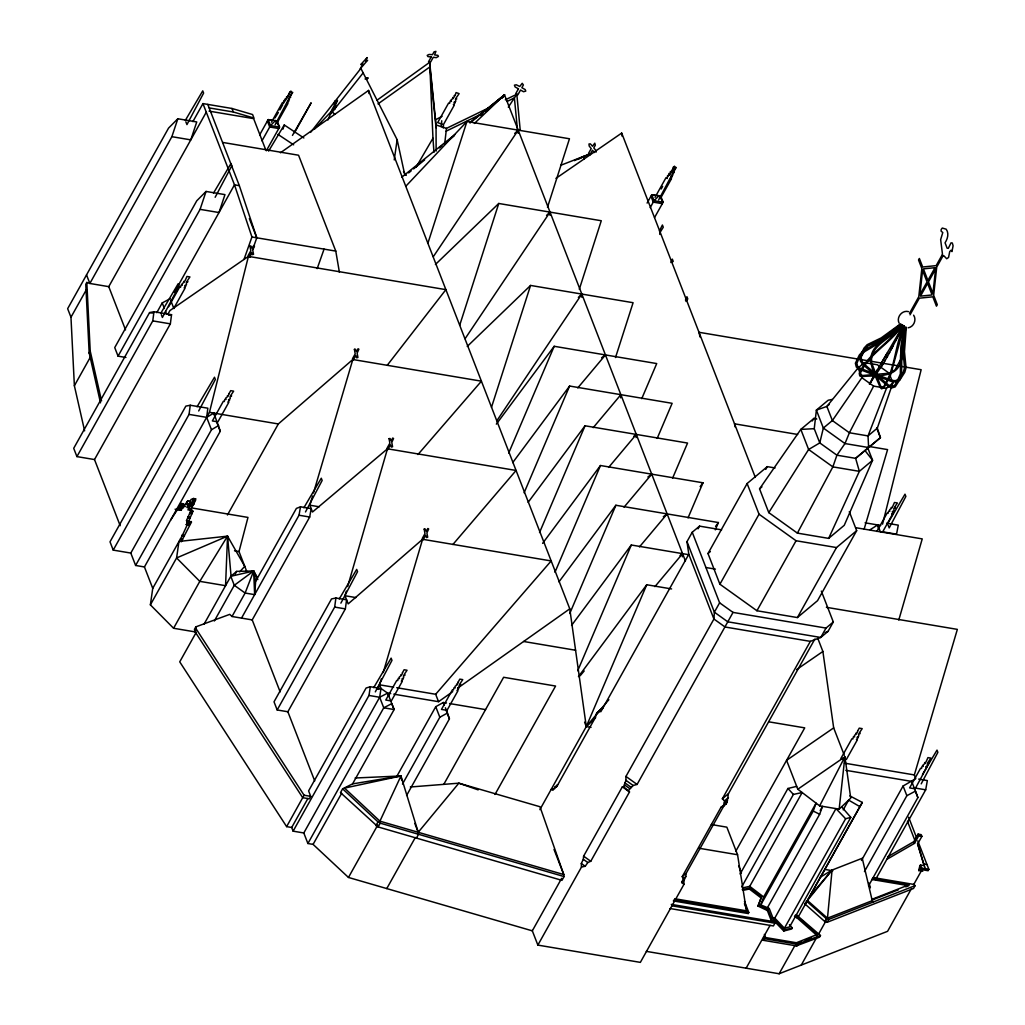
<?xml version="1.0" encoding="UTF-8"?>
<svg xmlns="http://www.w3.org/2000/svg" width="1025" height="1025" viewBox="0 0 1025 1025"><rect width="100%" height="100%" fill="white"/><g stroke="black" fill="none" stroke-linecap="round" stroke-linejoin="round"><path stroke-width="1.5" d="M518.189 133.314L518.202 130.137L514.729 133.442M550.002 215.288L550.015 212.111L546.543 215.404M581.816 297.25L581.828 294.072L578.356 297.378M181.194 541.828L191.444 522.084L188.972 521.11L186.268 524.697L187.267 522.917L186.524 520.585L190.688 510.988L189.048 509.194L188.113 510.066L188.651 508.131L191.585 503.8L193.443 498.496L195.672 498.88L193.828 504.172L190.893 508.502L188.651 508.131M620.676 397.841L620.881 394.676L593.206 427.668M636.102 437.585L636.294 434.421L633.732 436.304M682.381 556.818L682.573 553.641L680.011 555.537M904.716 328.461L902.987 351.665L904.562 367.591L903.371 371.921L898.72 379.199L895.376 380.711L892.032 380.377L860.154 368.308L857.669 366.425L856.9 363.35L858.527 359.391L863.793 352.152L879.514 342.786L901.295 325.399M906.267 327.808L904.473 351.69L906.062 367.744L904.793 372.318L899.809 380.096L895.709 381.953L891.635 381.556L859.322 369.32L856.311 367.027L855.363 363.26L859.283 355.086L862.691 351.306L878.527 341.863L900.924 323.977M257.224 577.331L253.649 571.002L230.804 576.306L234.289 585.288L245.116 593.039L254.636 594.641L255.661 581.278L253.649 571.002L236.711 571.373L230.804 576.306L203.975 624.315M584.16 159.272L584.417 156.082L574.423 160.618M901.001 358.417L900.937 346.386L904.191 327.897M441.262 126.664L441.749 120.745M443.274 127.997L443.505 125.127M581.482 867.06L581.316 863.486L583.315 859.309L583.609 856.157L622.354 786.828L623.597 786.726L629.504 791.941L590.759 861.269L587.825 862.538L585.211 866.279L581.482 867.06L537.869 945.101L640.356 962.373L683.97 884.332L683.803 880.757L685.802 876.58L686.109 873.415L724.854 804.087L726.084 803.997L727.084 802.203L728.429 793.709L814.849 639.075M872.237 900.668L827.47 918.182L832.069 870.071L862.243 858.271L872.237 900.668L873.556 901.897M596.691 713.041L602.969 707.711L596.691 713.041L595.423 717.41L556.678 786.739L555.178 786.803L552.898 790.275L551.296 789.276L555.025 788.494M797.796 789.224L819.667 805.868L839.155 809.148L844.895 756.783L797.796 789.224L786.585 760.332L833.671 727.891L822.883 651.477L817.822 638.421M444.696 143.872L446.464 128.381L489.54 107.471M892.877 382.927L886.471 388.283L868.021 435.907L868.623 447.541L844.984 443.556L823.344 428.053L816.387 410.115L826.88 406.425L858.079 367.949L864.498 362.594L877.336 364.759L889.098 373.177L892.877 382.927L877.31 428.13L880.424 437.662L855.644 458.342L836.913 455.19L819.769 442.903L814.247 428.693L816.387 410.115L828.174 400.237L832.172 399.442M94.505 459.559L76.926 456.599L152.776 320.889L153.968 311.728L171.547 314.701L170.355 323.849L94.505 459.559L120.181 525.684M135.62 565.467L130.803 553.064L113.224 550.105L189.061 414.395L190.253 405.247L207.844 408.206L206.653 417.354L211.47 429.757L135.62 565.467L144.435 566.953L152.738 588.35L150.38 604.852L173.584 628.261L196.313 632.092M287.858 711.76L277.173 709.966L334.675 607.082L335.893 597.998L346.578 599.804L345.361 608.888L287.858 711.76L314.713 780.935M904.473 327.295L900.552 355.252L900.347 373.817L896.875 382.133L894.377 385.579L891.468 386.463L888.726 385.246L863.46 363.439L861.577 360.659L861.231 356.969L865.023 349.179L868.021 345.925L881.948 339.198L897.862 327.628M905.844 326.808L901.782 355.662L901.564 374.368L900.078 379.276L895.197 386.886L891.622 387.975L888.291 386.489L862.678 364.387L860.385 361.018L859.962 356.469L863.998 348.128L867.188 344.682L881.205 337.891L900.104 324.156M283.464 103.371L284.425 100.988M394.241 159.913L397.136 139.695L360.89 68.406L310.588 132.392M667.032 178.517L667.16 177.594M561.636 878.348L532.308 930.841L348.462 877.451L313.086 844.382L307.897 843.511L303.81 832.966L293.124 831.16L368.974 695.45L370.333 686.737L381.018 688.531L387.642 693.118L390.73 693.63M303.81 832.966L379.66 697.256L381.018 688.531L379.583 684.815L381.39 678.691M241.528 618.101L299.018 515.229L300.504 506.811L311.19 508.618L309.704 517.023L252.214 619.907L280.145 691.875M903.512 338.455C900.68 345.745 903.794 353.612 901.308 360.71M876.349 878.105L925.69 789.814L927.343 780.576L918.669 779.115M623.597 786.726L625.955 780.332L625.942 776.438L713.925 619.023L714.374 612.194L686.993 541.623L692.234 532.244L699.537 526.132L721.6 529.848M187.306 521.546L189.548 521.93L188.767 520.969L192.931 511.373L190.394 510.219M683.97 884.332L681.676 882.538L683.355 878.63L682.214 876.683L720.959 807.354L723.342 806.278L724.342 804.497L724.508 800.897L728.442 797.604M130.803 553.064L209.446 412.345L248.422 256.378L445.888 289.652L387.219 365.31M882.563 524.147L921.142 369.718L698.999 332.292L700.011 336.982M246.961 572.027L239.017 551.565L247.973 517.42L191.713 507.939M396.713 687.711L435.663 694.271L551.181 560.944L422.595 539.278L348.167 603.879L345.002 595.73L346.322 591.143M347.654 586.543L387.476 448.796L516.075 470.462L452.883 544.506M898.784 620.023L922.231 538.894L855.965 527.734M387.476 448.796L312.51 512.013L309.87 505.21L312.574 496.01M313.483 492.948L352.818 359.506L481.417 381.172L417.957 454.536M383.196 672.567L422.595 539.278M864.075 529.361L887.586 449.603L868.649 446.413M861.461 860.5L903.089 786.008L915.773 778.628L914.338 774.926L957.35 629.376L826.393 607.312M904.165 326.04L890.507 375.317L883.87 387.86L881.577 388.847L880.052 387.207C875.248 374.586 864.754 359.596 875.606 347.129C882.884 338.442 894.402 334.227 901.731 325.117M282.99 129.112L284.258 124.973L303.861 137.965M189.83 505.658L190.24 504.351L187.998 503.98L186.934 507.413L187.69 507.567L189.215 504.851L190.996 499.482L193.443 498.496M904.076 325.796C894.582 345.092 895.543 368.398 883.717 386.502L881.859 387.296L880.603 385.951L871.583 362.735C869.841 343.58 893.531 338.25 902.282 325.053M427.873 243.335L466.939 121.501L569.464 138.772L547.491 207.306M459.687 325.297L498.752 203.475L601.278 220.747L579.304 289.268M491.5 407.271L530.566 285.437L633.091 302.708L615.512 357.533M171.88 136.684L177.838 118.759L196.749 121.949L190.791 139.874L171.88 136.684L89.854 283.464L86.818 282.439L85.767 284.309L89.162 352.818L100.501 402.851M200.093 209.356L206.051 191.444L224.962 194.622L219.004 212.547L200.093 209.356L118.054 356.149L125.934 357.469M243.976 259.466L251.932 236.98L234.482 184.833L202.95 103.589L231.945 108.471L252.598 114.544L253.957 118.054L233.316 111.981L209.164 107.907M249.895 257.288L251.484 252.791M252.547 249.793L256.788 237.787L239.338 185.653L207.806 104.409M317.173 268.627L324.067 249.126M900.552 359.711L895.068 369.782L889.252 373.202L862.935 375.483L860.962 374.907L860.552 372.767C869.559 353.125 891.135 343.042 902.717 324.989M761.524 896.798L758.526 905.024L767.943 909.495L772.581 921.449L772.004 922.487L767.366 910.533L757.949 906.062L761.524 896.798L749.928 887.983L742.228 889.623M760.793 904.883L763.663 896.965L816.092 803.152L813.222 811.057L760.793 904.883L769.237 908.419L774.951 923.153L773.401 925.947L670.03 908.534M767.225 908.073L819.654 814.26L822.524 806.355L820.205 810.506M185.358 506.568L183.116 506.196L181.207 510.347L181.118 507.554L178.991 510.078L179.683 507.221L183.36 507.939M179.926 507.529L181.438 503.506L183.667 503.877L182.168 507.913L179.683 507.221M327.936 120.002L331.588 111.187L334.739 114.364M508.695 453.037L554.192 346.296L656.717 363.567L641.752 398.661M524.121 492.782L569.618 386.041L672.131 403.312L657.179 438.405M539.547 532.513L585.044 425.785L687.557 443.056L672.605 478.15M554.973 572.257L600.471 465.517L702.983 482.801L688.031 517.894M569.772 613.462L615.884 505.261L718.41 522.545L715.296 529.848M577.716 670.76L631.31 545.005L688.787 554.692M539.88 809.635L586.287 726.584L646.737 584.75L671.593 588.939M186.627 503.98C186.127 499.418 192.61 500.507 188.869 504.351L186.627 503.98L187.998 503.98M893.057 345.938L889.149 353.241M816.758 419.058L814.029 418.341L800.82 429.398L759.551 488.874L768.763 512.602L797.386 533.115L828.648 538.381L859.36 471.333L872.57 460.276L867.56 447.348M870.802 381.607L869.405 384.234L882.845 364.247M416.419 838.091L418.546 834.299L418.226 832.287L400.954 775.963L352.574 783.882L342.619 788.827L340.492 792.62L378.11 826.957L561.956 880.36L564.07 876.554L563.763 874.556L379.916 821.166L400.954 775.963L355.124 778.001M891.02 349.794L902.935 326.808M819.667 805.868L844.895 756.783L850.737 798.155L839.155 809.148M886.471 388.283L873.62 386.118L849.405 432.768L844.984 443.556L836.913 455.19L832.864 466.875L797.386 533.115M895.184 341.428L902.756 326.937M152.738 588.35L182.168 535.844L188.972 521.11M870.135 382.658L874.799 374.381M84.614 430.846L74.377 385.733L70.968 317.238L86.472 289.511M185.32 120.399L202.745 90.866L203.616 93.108L186.947 124.589L185.858 121.796M192.879 121.603L202.95 103.589M125.537 329.896L108.752 286.654L206.281 112.161M89.162 352.818L90.213 350.934L86.818 282.439M89.201 353.074L90.213 350.934M74.377 385.733L90.648 356.61M213.52 193.072L230.958 163.552L231.817 165.781L215.147 197.274M153.968 311.728L149.56 312.599L73.71 448.309L76.926 456.599M156.761 312.689L162.232 302.913L170.086 298.749M259.671 134.852L268.191 119.617L275.456 120.54L279.569 127.1L266.333 150.778M160.771 313.253L178.209 283.72L179.067 285.962L162.398 317.442L161.322 314.649M174.468 292.228L234.482 184.833L239.338 185.653M271.471 122.18L282.426 102.59L283.387 102.743L283.989 100.514L285.142 100.706L284.976 99.117L287.128 97.606L286.449 96.952L287.743 96.504L289.819 91.891L292.766 92.378L289.755 96.85L290.716 97.003L290.37 97.606L289.14 97.939L289.37 99.861L287.615 101.129L288.768 101.321L286.987 103.358L287.948 103.512L277.006 123.102M168.638 306.731L179.593 287.141L180.541 287.295L181.156 285.065L182.309 285.257L182.142 283.669L184.295 282.157L183.616 281.503L184.91 281.055L186.973 276.442L189.933 276.929L186.922 281.388L187.882 281.555L187.537 282.157L186.307 282.49L186.537 284.412L184.782 285.68L185.935 285.873L184.154 287.91L185.115 288.063L174.16 307.654M261.99 140.809L270.51 125.575L275.456 120.54M274.943 117.952L278.339 112.545M279.812 109.931L282.733 104.691M167.844 314.316L169.945 310.549L248.422 256.378M275.097 124.768L291.766 93.288L290.895 91.046L285.334 100.591M268.614 151.098L284.258 124.973M292.458 135.403L311.139 102.795L294.572 132.661M365.143 79.092L365.682 78.131L368.244 77.951L367.193 78.951M197.069 406.771L214.494 377.238L215.365 379.481L198.696 410.961M144.435 566.953L220.285 431.243L213.853 413.088L206.653 417.354L189.061 414.395M181.438 503.506L170.65 520.047M189.061 525.338L191.214 521.482M150.38 604.852L176.595 557.946L178.952 541.443L227.537 536.152L244.744 566.338L239.645 571.886M227.435 515.011L278.326 423.953L352.818 359.506M173.584 628.261L199.798 581.354L227.537 536.152L231.189 577.562M252.214 619.907L232.009 616.499L229.754 614.359L195.813 626.877L194.455 629.324L194.878 631.464L302.708 797.681L309.345 798.795L310.703 796.348L308.602 790.903L366.092 688.031L370.333 686.737M194.878 631.464L196.236 629.017L195.813 626.877M195.942 632.848L179.734 661.855L286.628 826.624L291.702 827.483L293.124 831.16M235.212 574.051L236.711 571.373M214.34 620.983L234.289 585.288L253.649 571.002L257.813 579.612M232.009 616.499L245.116 593.039L253.649 571.002L254.636 594.641M255.661 581.278L296.379 508.426L300.504 506.811M303.861 507.759L321.286 478.227L322.157 480.469L305.488 511.949M339.262 598.946L356.687 569.413L357.558 571.655L340.889 603.136M286.628 826.624L304.079 795.233L196.236 629.017M291.702 827.483L307.91 798.475M373.689 687.673L391.127 658.14L391.986 660.382L375.317 691.862M647.095 203.078L651.759 194.75L659.011 195.685L663.124 202.245L654.552 217.569M377.482 688.582L379.583 684.815L393.6 687.186M655.039 197.325L665.981 177.722L666.942 177.889L667.98 176.133M650.183 207.665L654.065 200.708L659.011 195.685M668.877 175.006L669.287 174.276L669.62 175.16L674.463 166.191L675.334 168.433L658.665 199.913M661.176 188.997L662.637 186.383M660.561 198.248L671.516 178.657L670.555 178.491L672.323 176.467L671.17 176.274L672.938 175.006L672.695 173.084L673.938 172.751L674.271 172.149L673.31 171.982L676.321 167.523L673.374 167.024L672.323 170.073L671.311 171.649L670.35 171.483L670.696 172.751L668.941 173.532L669.171 175.006L667.544 175.659L667.57 176.761M307.897 843.511L383.747 707.801L391.729 703.663L394.125 709.543L352.574 783.882M313.086 844.382L341.658 793.273M670.863 262.528L672.336 259.133L673.207 261.375L672.49 261.887M396.803 776.373L435.74 706.699L443.338 702.497L446.464 703.022M375.868 825.689L377.994 821.896L342.619 788.827M348.462 877.451L377.802 824.958M378.11 826.957L380.237 823.165L564.07 876.554M402.492 784.048L439.827 717.244L447.425 713.041L445.388 707.775M406.592 795.49L449.424 718.858L447.425 713.041M685.456 300.094L686.917 296.712L687.788 298.941L685.968 301.427M443.787 784.356L503.621 677.282L555.576 686.045L494.985 794.465M386.771 888.572L415.343 837.463M698.038 528.81L699.537 526.132M598.421 712.542L601.124 709.684M686.993 541.623L688.8 554.307L600.817 711.722L599.036 711.004L597.678 712.567M849.302 511.667L856.669 530.668L817.54 600.676L797.373 617.562L756.937 610.746L719.909 584.224L707.993 553.538L747.123 483.531L767.302 466.644L775.079 467.951M765.765 469.386L767.302 466.644M719.909 584.224L759.038 514.217L747.123 483.531M692.234 532.244L719.614 602.815L714.374 612.194L727.788 621.803L820.756 637.46L828.072 631.349L833.312 621.97L821.332 591.092M628.62 790.326L633.155 785.496L637.089 784.433L733.029 612.412L826.009 628.082L833.312 621.97M872.262 378.802L877.349 369.948M909.483 313.381L918.772 296.75L921.847 268.512L918.541 260.004L919.374 258.492L922.679 267.012L936.171 265.616L942.167 254.879M875.478 375.432L876.093 374.343M910.046 314.829L919.335 298.198L932.827 296.814L936.453 306.168L937.298 304.668L933.66 295.303L936.735 267.064L942.731 256.327L943.935 255.84L946.703 258.748L948.561 257.454L949.727 251.586L951.059 250.241L951.969 251.573L953.096 245.795L952.327 243.015L951.046 242.835L948.317 248.319L947.138 248.217L945.05 242.797C947.651 238.902 949.214 233.213 946.152 229.177L942.295 228.062L941.193 229.472L941.078 231.099L942.782 232.547L940.655 239.607L942.731 256.314M887.099 356.931L889.674 352.459M756.937 610.746L796.053 540.739L836.502 547.555L856.669 530.668M900.821 362.081C895.619 378.917 875.722 374.932 862.153 376.585L859.744 375.893L859.245 373.267C868.06 353.317 889.841 343.234 901.513 325.092M797.373 617.562L836.502 547.555M724.508 800.897L722.356 798.795L810.339 641.368L820.756 637.46L826.009 628.082M876.862 531.462L887.073 513.179L888.034 513.346L888.637 511.116L889.79 511.308L889.636 509.72L891.788 508.208L891.097 507.542L892.403 507.106L894.466 502.481L897.413 502.98L894.402 507.439L895.363 507.606L895.017 508.208L893.787 508.541L894.031 510.45L892.262 511.718L893.416 511.923L891.647 513.948L892.596 514.114L882.384 532.398M887.573 523.724L904.998 494.191L905.869 496.433L889.2 527.913L888.111 525.12M735.694 851.391L804.728 727.865L768.917 721.843M740.127 874.017L787.93 788.481L796.681 786.354M741.741 886.856L793.401 794.426L802.152 792.543L749.723 886.356L742.42 887.919M743.189 890.328L749.352 889.008L749.928 887.983M673.335 900.924L748.224 913.544L748.801 912.506L744.445 901.295M757.949 906.062L758.526 905.024M766.726 910.418L767.302 909.393M767.366 910.533L767.943 909.495M746.136 968.189L770.07 925.357M771.799 917.593L774.785 918.092L835.977 808.61L845.612 818.732L850.801 817.399L841.627 806.803M796.194 914.684L820.474 935.492L819.552 937.145L796.322 945.87L763.317 940.309L764.253 938.657L763.587 936.952M764.893 938.298L765.47 937.273M764.996 938.58L765.572 937.542L764.355 934.416M843.216 809.84L848.649 800.128L859.873 806.649L798.693 916.132M774.785 918.092L784.42 928.214L845.612 818.732M784.343 929.995L774.183 919.322L773.606 920.36L783.766 931.02L784.343 929.995L792.287 927.945L789.429 924.652M850.801 817.399L789.609 926.882L784.42 928.214M873.454 877.618L913.788 884.408L915.12 885.638L913.531 888.483L827.201 922.257L824.779 921.526L804.753 903.794L832.069 870.071L820.026 877.374M797.732 916.927L817.463 934.377L816.887 935.415L797.155 917.952L797.732 916.927L795.08 915.389M792.287 927.945L791.71 928.983L783.766 931.02M827.47 918.182L807.444 900.462L862.32 802.434L849.866 795.913M646.301 951.367L779.128 973.75L794.913 945.511M795.848 943.769L796.425 942.744L817.463 934.377M797.053 942.705L796.476 943.73L800.909 942.001M796.322 945.87L797.245 944.204L820.474 935.492M797.424 945.806L798.347 944.14M828.789 919.412L826.368 918.682L824.779 921.526L825.881 921.027L827.201 922.257L828.789 919.412L915.12 885.638M817.143 935.646L817.719 934.621M801.255 965.089L817.027 936.863M818.719 933.852L825.881 921.027M864.459 871.583L906.856 795.707L915.466 791.108L917.887 797.578L868.547 885.856M921.206 783.843L937.875 752.35L937.004 750.121L922.513 774.387M869.828 888.214L870.404 887.176L868.79 883.025M876.196 880.219L876.772 879.194M887.56 856.836L913.877 841.627L918.08 834.119L921.232 834.658L921.898 836.362L917.695 843.857L924.281 865.651L920.476 865.01L919.707 866.368L920.937 869.507L928.099 870.725L928.855 869.367L917.798 840.872M886.83 859.347L914.543 843.332L918.733 835.823L918.08 834.119M919.707 866.368L918.733 870.571L922.769 871.25M918.733 870.571L920.527 867.381M920.937 869.507L921.693 868.149L920.476 865.01M911.43 888.637L887.573 931.315L779.128 973.75M913.788 884.408L921.731 870.199M884.818 360.941L887.522 356.303M859.873 806.649L862.32 802.434M416.24 166.947L432.96 138.221L429.68 62.282L377.072 100.181M902.833 326.219L879.014 366.976M877.105 370.243L879.091 366.976M880.847 364.016L887.317 353.023M885.036 360.697L880.898 367.45M187.69 500.828L183.488 507.132L183.116 506.196M768.763 512.602L808.623 449.501L819.769 442.903L823.344 428.053L832.364 420.558L861.871 377.7L858.079 367.949M508.31 107.177L516.818 94.236L520.226 130.303M433.268 256.75L518.202 130.137M465.081 338.724L550.015 212.111M496.894 420.686L581.828 294.072M812.261 420.955L814.029 418.341M555.896 787.251L557.626 784.753L555.178 786.803M501.942 98.451L504.505 94.864L685.43 561.008M496.331 424.132L554.192 346.296M512.705 462.608L569.618 386.041M528.131 502.34L585.044 425.785M542.609 543.365L600.471 465.517M558.984 581.828L615.884 505.261M571.566 625.404L631.31 545.005M700.139 486.619L702.983 482.801M578.459 676.628L646.737 584.75M715.565 526.363L718.41 522.545M502.583 97.362L504.505 94.864L469.873 122.616M330.921 113.737L363.157 72.865M870.199 382.889L870.75 382.222M192.636 510.604L189.048 509.194M577.78 387.924L605.455 354.932L601.598 357.763M608.632 467.413L636.294 434.421M624.058 507.157L651.721 474.165L647.877 476.997M639.485 546.889L667.147 513.897L663.303 516.728M580.086 675.847L584.186 670.952M654.911 586.633L682.573 553.641M584.583 722.164L586.287 726.584L608.837 699.703M809.891 896.247L832.069 870.071M405.823 186.23L466.939 121.501M314.47 129.163L331.588 111.187M206.051 191.444L196.762 200.797L114.736 347.59L118.054 356.149M177.838 118.759L168.561 128.112L67.65 308.679L70.968 317.238M435.42 264.476L498.752 203.475M467.233 346.45L530.566 285.437M474.37 123.461L504.505 94.864L470.103 122.872M280.44 152.789L368.564 90.431L569.772 608.837L586.287 726.584L595.563 717.782M485.427 111.738L504.505 94.864L485.261 111.417M480.443 115.556L482.852 113.48M829.212 404.491L826.88 406.425L832.364 420.558L849.405 432.768L868.021 435.907L877.31 428.13M759.551 488.874L761.947 486.862M707.993 553.538L710.376 551.553M876.67 428.002L880.424 437.662L855.644 458.342L859.36 471.333L832.864 466.875L808.623 449.501L800.82 429.398L814.247 428.693M595.692 714.835L597.511 713.298M828.648 538.381L844.241 525.325L872.57 460.276L864.985 450.526M722.356 798.795L728.429 793.709M724.022 803.087L727.481 800.205M724.342 804.497L727.084 802.203M720.959 807.354L724.854 804.087M723.342 806.278L726.084 803.997M682.214 876.683L686.109 873.415M683.355 878.63L685.802 876.58M681.676 882.538L683.803 880.757M408.655 172.905L411.115 170.906M413.575 168.907L424.632 159.9M439.379 147.895L441.839 145.896M444.299 143.884L454.126 135.889M401.838 177.12L455.023 134.506M377.994 103.909L429.872 66.933L436.048 127.715M393.818 694.156L438.546 701.689L452.717 691.657M457.88 688.006L569.772 608.837M555.96 178.363L621.688 133.083L755.322 477.394M796.604 669.594L822.883 651.477M194.25 499.79L195.672 498.88M870.123 529.707L877.695 524.941L880.373 531.821M211.47 429.757L218.671 425.49M435.702 119.682L442.108 116.299M368.974 695.45L379.66 697.256L387.642 693.118L388.834 696.065M446.157 131.162L481.699 113.852M507.285 101.385L514.396 97.913L517.599 131.174M505.325 99.809L516.818 94.236M577.716 159.439L589.17 154.224L560.624 165.345M804.753 903.794L805.855 903.307M825.151 632.579L828.072 631.349M872.134 899.233L909.329 884.678L872.429 878.451M873.044 899.681L898.348 889.777M905.78 886.868L908.752 885.702L871.852 879.488M805.33 940.271L811.236 937.965M378.187 689.402L381.018 688.531M908.124 327.808C913.736 327.001 916.811 319.864 913.634 315.188M926.498 767.763L915.133 788.827L909.611 787.905L920.553 768.302L921.513 768.468L922.116 766.239L923.269 766.431L923.115 764.842L925.267 763.33L924.588 762.677L925.882 762.228L927.945 757.603L930.892 758.103L927.881 762.562L928.842 762.728L928.509 763.33L927.266 763.663L927.51 765.585L925.742 766.854L926.895 767.046M335.893 597.998L331.511 598.946L274.021 701.817L277.173 709.966M168.612 315.277L171.547 314.701M190.253 405.247L185.845 406.118L110.008 541.828L113.224 550.105M410.333 786.995L458.841 783.177L539.97 806.739L563.763 874.556L554.012 849.43M188.869 504.351L190.24 504.351M272.727 120.373L268.191 119.617L270.51 125.575L279.569 127.1L277.25 121.142M209.062 111.123L253.636 118.631L265.68 149.676M278.774 128.522L269.716 126.998L267.397 121.04M654.77 195.263L651.759 194.75L654.065 200.708L663.124 202.245L660.817 196.275M662.329 203.668L653.271 202.13L650.952 196.172M222.643 142.424L298.557 155.223L335.777 251.099L339.39 272.214M251.932 236.98L335.777 251.099M108.752 286.654L89.854 283.464L86.523 274.905M149.56 312.599L152.482 313.099M152.776 320.889L170.355 323.849M797.642 434.459L734.528 423.825L735.168 426.964M886.651 523.186L898.284 525.146L896.542 534.166L882 531.706M209.446 412.345L278.326 423.953M865.087 522.814L880.68 525.441M705.93 567.53L715.399 569.131M309.87 505.21L319.211 506.786M299.018 515.229L309.704 517.023M193.456 499.828L195.698 500.213M192.469 501.212L194.712 501.597M187.857 501.251L190.099 501.622M192.175 502.301L194.404 502.673M191.752 503.057L193.994 503.429M191.585 503.8L193.828 504.172M191.111 504.646L193.353 505.018M181.63 504.018L183.872 504.39M187.601 505.274L192.213 506.158M180.477 506.081L182.719 506.452M189.522 509.528L191.752 509.912M190.688 510.988L192.931 511.373M178.786 509.566L181.028 509.938M175.07 509.207L178.158 509.72M189.843 512.487L192.085 512.872M189.651 513.487L191.88 513.871M187.806 516.779L190.048 517.151M187.998 517.958L190.24 518.342M186.524 520.585L188.767 520.969M189.202 521.699L191.444 522.084M187.267 522.917L189.51 523.288M186.268 524.697L188.51 525.069M181.899 535.165L184.141 535.55M810.339 641.368L725.059 627.005L713.925 619.023L688.8 554.307M182.168 535.844L184.397 536.229M180.438 538.945L182.668 539.317M234.52 550.809L239.017 551.565M345.002 595.73L355.906 597.575M334.675 607.082L345.361 608.888M523.621 641.483L575.589 650.247M844.408 763.138L914.338 774.926M449.591 703.547L485.555 709.608M586.287 726.584L591.028 727.378M845.792 770.313L911.699 781.409L917.887 797.578M914.133 787.866L925.69 789.814M918.733 835.823L921.898 836.362M711.376 824.548L726.853 827.162L737.564 854.735L746.431 910.815L674.655 898.72M917.478 843.613L923.615 863.947L926.984 864.511M921.693 868.149L928.855 869.367M698.845 848.213L737.564 854.735M824.946 869.443L832.838 870.776M304.079 795.233L310.703 796.348M673.912 899.899L748.801 912.506M671.272 904.383L772.581 921.449M671.58 905.741L774.951 923.153M765.572 937.542L796.425 942.744M764.253 938.657L797.245 944.204M908.522 311.638C902.179 309.806 896.132 317.238 899.092 323.118M429.68 62.282L436.048 124.947L446.464 128.381M478.162 789.878L458.841 783.177L418.226 832.287L414.792 823.421M813.222 811.057L819.654 814.26M377.994 821.896L380.237 823.165M794.503 916.414L797.155 917.952M277.954 134.39L293.662 144.82M861.871 377.7L873.62 386.118M759.038 514.217L796.053 540.739M719.614 602.815L733.029 612.412M625.942 776.438L637.089 784.433M625.955 780.332L633.155 785.496M624.981 782.933L631.31 787.469M624.584 784.945L629.606 788.545M622.354 786.828L629.504 791.941M583.609 856.157L590.759 861.269M583.315 859.309L587.825 862.538M581.316 863.486L585.211 866.279M749.723 886.356L763.663 896.965M749.352 889.008L760.947 897.823M806.342 900.949L826.368 918.682M379.916 821.166L344.541 788.097L400.954 775.963L401.774 780.422M787.93 788.481L793.401 794.426M594.308 152.558L592.501 150.239L589.811 155.044L588.529 153.404L591.22 148.599L589.183 146.011L588.991 143.974L590.374 143.872L592.527 146.255L594.782 143.18L595.32 145.191L593.808 147.895L595.845 150.483L595.986 152.238M403.478 171.547L406.272 175.403M903.089 786.008L906.856 795.707M908.624 817.22L916.658 837.912M907.433 821.204L914.889 840.423M923.615 863.947L925.498 868.79M913.877 841.627L914.543 843.332M920.155 866.445L921.385 869.584M659.395 231.009L662.406 225.013L663.277 227.243L659.985 232.521L659.793 234.418M833.671 727.891L844.331 755.335M738.641 865.715L741.447 872.941M762.664 938.605L763.317 940.309M744.419 903.73L748.224 913.544M231.945 108.471L233.316 111.981M532.167 930.418L537.869 945.101M444.363 705.136L443.338 702.497L444.338 705.405M446.349 710.953L449.424 718.858M435.663 694.271L438.546 701.689M249.344 218.62L256.788 237.787M435.74 706.699L439.827 717.244M387.642 693.118L394.125 709.543L383.747 707.801L379.66 697.256M170.637 300.158L173.904 308.589M216.531 421.595L220.285 431.243M162.232 302.913L164.41 308.538M165.499 311.344L166.601 314.162M213.853 413.088L214.661 415.971M90.251 351.203L101.552 400.967M877.695 524.941L878.527 528.708M397.136 139.695L404.837 175.083M621.688 133.083L622.124 136.222M368.564 90.431L369.013 93.57M432.96 138.221L433.972 152.379M436.048 124.947L436.137 151.098M227.537 536.152L225.564 585.685L199.798 581.354L176.595 557.946L227.537 536.152M250.01 246.218L250.792 250.766L248.114 255.571L248.729 257.185L251.42 252.381L252.304 254.661L253.534 254.315L252.727 250.036L254.482 246.077L253.675 245.603L252.099 248.422L250.997 246.09L250.01 246.218M354.407 349.346L355.188 353.907L352.51 358.699L353.138 360.313L355.816 355.521L356.7 357.802L357.93 357.456L357.136 353.164L358.878 349.205L358.084 348.743L356.508 351.549L355.393 349.218L354.407 349.346M389.064 438.636L389.846 443.197L387.168 447.989L387.783 449.603L390.474 444.812L391.358 447.092L392.588 446.746L391.781 442.454L393.536 438.495L392.729 438.034L391.166 440.84L390.051 438.508L389.064 438.636M424.183 529.105L424.965 533.666L422.274 538.471L422.902 540.085L425.593 535.281L426.477 537.561L427.707 537.215L426.9 532.936L428.655 528.977L427.848 528.503L426.272 531.322L425.17 528.99L424.183 529.105M367.078 57.631L365.502 60.885L367.616 60.244L360.262 68.778L362.94 63.973L360.8 64.549L367.078 57.631M922.564 270.369L919.925 294.688L927.048 281.926L922.564 270.369M935.582 269.127L932.942 293.445L928.458 281.888L935.582 269.127M454.421 95.504L454.011 97.285L452.678 97.542L453.396 98.374L451.192 99.656L451.397 101.437L450.193 101.027L449.616 103.358L448.617 103.025L437.662 122.616L443.428 124.602L454.37 105.011L453.37 104.665L455.177 102.743L453.972 102.321L455.779 101.244L455.484 99.105L456.766 98.951L456.099 98.003L459.123 93.634L456.061 92.57L455.036 95.722L454.421 95.504M229.062 393.587L228.639 395.266L227.345 395.714L228.024 396.368L225.872 397.879L226.025 399.468L224.872 399.276L224.27 401.505L223.309 401.352L212.367 420.942L217.889 421.877L228.831 402.274L227.883 402.12L229.651 400.083L228.498 399.891L230.266 398.623L230.023 396.713L231.266 396.368L231.599 395.765L230.638 395.612L233.649 391.153L230.702 390.653L229.062 393.587M402.479 672.682L402.056 674.36L400.762 674.809L401.441 675.462L399.289 676.974L399.455 678.576L398.302 678.371L397.687 680.6L396.739 680.446L385.784 700.037L391.307 700.972L402.261 681.382L401.3 681.215L403.081 679.178L401.928 678.986L403.683 677.717L403.44 675.808L404.683 675.475L405.016 674.86L404.055 674.706L407.066 670.248L404.119 669.748L402.479 672.682M458.175 682.073L457.752 683.752L456.458 684.188L457.137 684.854L454.985 686.366L455.151 687.954L453.998 687.762L453.383 689.992L452.422 689.825L441.48 709.415L447.002 710.351L457.957 690.76L456.996 690.594L458.777 688.569L457.611 688.364L459.379 687.096L459.136 685.187L460.379 684.854L460.712 684.252L459.751 684.085L462.762 679.626L459.815 679.127L458.175 682.073M857.605 731.068L857.195 732.747L855.888 733.195L856.58 733.849L854.414 735.361L854.581 736.949L853.428 736.757L852.826 738.987L851.865 738.833L840.91 758.423L846.445 759.346L857.387 739.755L856.426 739.602L858.207 737.564L857.054 737.372L858.809 736.104L858.578 734.195L859.808 733.849L860.154 733.247L859.193 733.093L862.204 728.634L859.257 728.134L857.605 731.068M335.7 107.343L334.509 109.47L334.329 107.125L331.639 111.93L331.523 110.444L334.214 105.639L334.765 101.103L335.521 103.294L337.494 100.258L335.636 104.781L335.7 107.343M431.179 57.003L428.501 61.808L430.59 62.077L433.268 57.272L436.227 57.656L438.444 56.401L437.88 55.35L434.587 54.927L435.907 51.378L434.075 51.839L432.499 54.658L429.078 54.453L427.22 55.376L427.886 56.58L431.179 57.003M518.445 88.829L515.754 93.634L517.868 94.825L520.546 90.033L523.532 91.725L525.774 91.11L525.197 89.585L521.866 87.676L523.378 84.972L522.225 83.307L519.752 86.484L516.293 84.793L514.422 85.165L515.101 86.933L518.445 88.829M935.018 267.679L927.894 280.427L923.41 268.87L935.018 267.679M927.612 283.387L920.488 296.135L932.097 294.944L927.612 283.387"/></g></svg>
